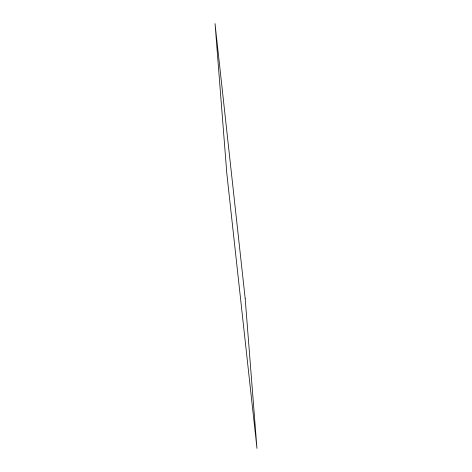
<?xml version="1.0" encoding="UTF-8"?>
<svg xmlns="http://www.w3.org/2000/svg" width="472" height="472" viewBox="0 0 472 472"><rect width="100%" height="100%" fill="white"/><g stroke="black" fill="none" stroke-linecap="round" stroke-linejoin="round"><path stroke-width="0.71" d="M245.169 298.41L215.025 23.6L226.831 173.59L256.974 448.4L245.169 298.41"/></g></svg>
